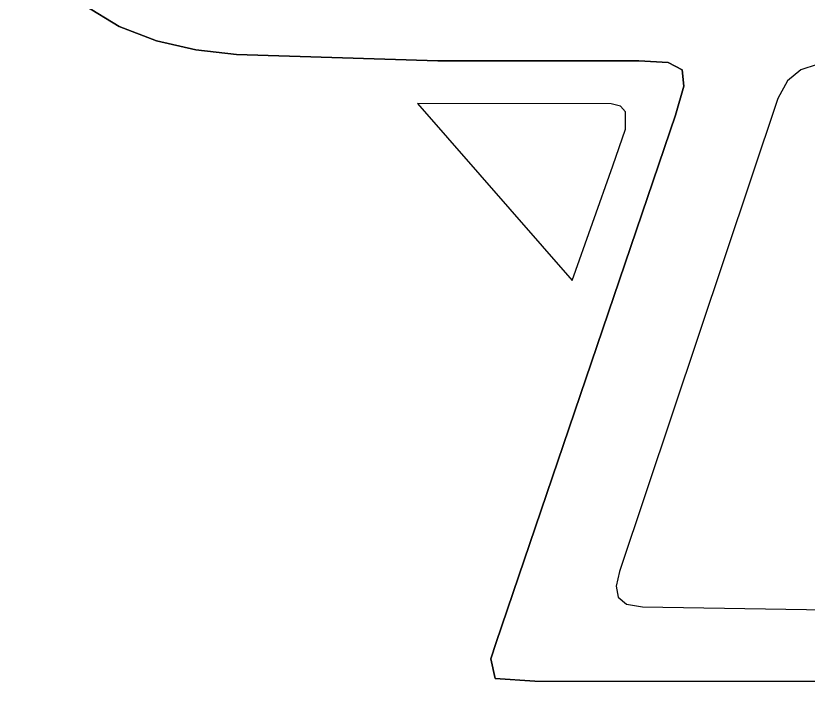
# Paper-space layout 'Sheet2' of a CAD drawing. Header units: inches. Extents: x 0 to 16.3, y 0 to 11.5.
# Drawn here: x 4.039 to 4.718, y 4.524 to 5.114 of the extents above; entities that cross this region are included whole.
import ezdxf

# ---------------------------------------------------------------- set-up
doc = ezdxf.new("R2010")
doc.units = ezdxf.units.IN
doc.header["$MEASUREMENT"] = 0
doc.linetypes.add('CENTERX2', pattern=[0.8, 0.5, -0.1, 0.1, -0.1])

psp = doc.layouts.new('Sheet2')

# ---------------------------------------------------------------- linework, layer by layer
at = {"color": 7, "linetype": 'Continuous', "lineweight": 25}
for p, q in [((4.127719, 5.10446), (4.097753, 5.122624)), ((4.097753, 5.122624), (4.127719, 5.10446)), ((4.159701, 5.092059), (4.127719, 5.10446)), ((4.127719, 5.10446), (4.159701, 5.092059)), ((4.193339, 5.084409), (4.159701, 5.092059)), ((4.159701, 5.092059), (4.193339, 5.084409)), ((4.228274, 5.080496), (4.193339, 5.084409)), ((4.193339, 5.084409), (4.228274, 5.080496)), ((4.400494, 5.075013), (4.228274, 5.080496)), ((4.228274, 5.080496), (4.400494, 5.075013)), ((4.572783, 5.075069), (4.400494, 5.075013)), ((4.400494, 5.075013), (4.572783, 5.075069)), ((4.597776, 5.073554), (4.572783, 5.075069)), ((4.572783, 5.075069), (4.597776, 5.073554)), ((4.609826, 5.067246), (4.597776, 5.073554)), ((4.597776, 5.073554), (4.609826, 5.067246)), ((4.725401, 5.071832), (4.711368, 5.06719)), ((4.725401, 5.071832), (4.711368, 5.06719)), ((4.611165, 5.053227), (4.609826, 5.067246)), ((4.609826, 5.067246), (4.611165, 5.053227)), ((4.711368, 5.06719), (4.699925, 5.057893)), ((4.711368, 5.06719), (4.699925, 5.057893)), ((4.699925, 5.057893), (4.691834, 5.042722)), ((4.699925, 5.057893), (4.691834, 5.042722)), ((4.604026, 5.028581), (4.611165, 5.053227)), ((4.611165, 5.053227), (4.604026, 5.028581)), ((4.691834, 5.042722), (4.556177, 4.637653)), ((4.691834, 5.042722), (4.556177, 4.637653)), ((4.383086, 5.038367), (4.515529, 4.886812)), ((4.549134, 5.038077), (4.383086, 5.038367)), ((4.549134, 5.038077), (4.383086, 5.038367)), ((4.383086, 5.038367), (4.515529, 4.886812)), ((4.557181, 5.036144), (4.549134, 5.038077)), ((4.557181, 5.036144), (4.549134, 5.038077)), ((4.561451, 5.03125), (4.557181, 5.036144)), ((4.561451, 5.03125), (4.557181, 5.036144)), ((4.450436, 4.577041), (4.604026, 5.028581)), ((4.604026, 5.028581), (4.450436, 4.577041)), ((4.561243, 5.016369), (4.561451, 5.03125)), ((4.561243, 5.016369), (4.561451, 5.03125)), ((4.550579, 4.985068), (4.561243, 5.016369)), ((4.550579, 4.985068), (4.561243, 5.016369)), ((4.515529, 4.886812), (4.550579, 4.985068)), ((4.515529, 4.886812), (4.550579, 4.985068)), ((4.556177, 4.637653), (4.553415, 4.625153)), ((4.556177, 4.637653), (4.553415, 4.625153)), ((4.553415, 4.625153), (4.55511, 4.615698)), ((4.553415, 4.625153), (4.55511, 4.615698)), ((4.55511, 4.615698), (4.56224, 4.609667)), ((4.55511, 4.615698), (4.56224, 4.609667)), ((4.56224, 4.609667), (4.575784, 4.607436)), ((4.56224, 4.609667), (4.575784, 4.607436)), ((4.575784, 4.607436), (4.827529, 4.603594)), ((4.575784, 4.607436), (4.827529, 4.603594)), ((4.446007, 4.56294), (4.450436, 4.577041)), ((4.450436, 4.577041), (4.446007, 4.56294)), ((4.449666, 4.545998), (4.446007, 4.56294)), ((4.446007, 4.56294), (4.449666, 4.545998)), ((4.483683, 4.543935), (4.449666, 4.545998)), ((4.449666, 4.545998), (4.483683, 4.543935)), ((4.878066, 4.543521), (4.483683, 4.543935)), ((4.483683, 4.543935), (4.878066, 4.543521))]:
    psp.add_line(p, q, dxfattribs=at)
at = {"color": 7, "linetype": 'CENTERX2', "lineweight": 18}
for radius in [1.52, 1.375]:
    psp.add_circle((4.831485, 5.36094), radius, dxfattribs=at)
at = {"color": 7, "linetype": 'Continuous', "lineweight": 25}
for start, end in [(286.178919, 253.821081), (291.995434, 248.004566)]:
    psp.add_arc((4.831485, 5.36094), 1.615, start, end, dxfattribs=at)

doc.saveas('drawing.dxf')
